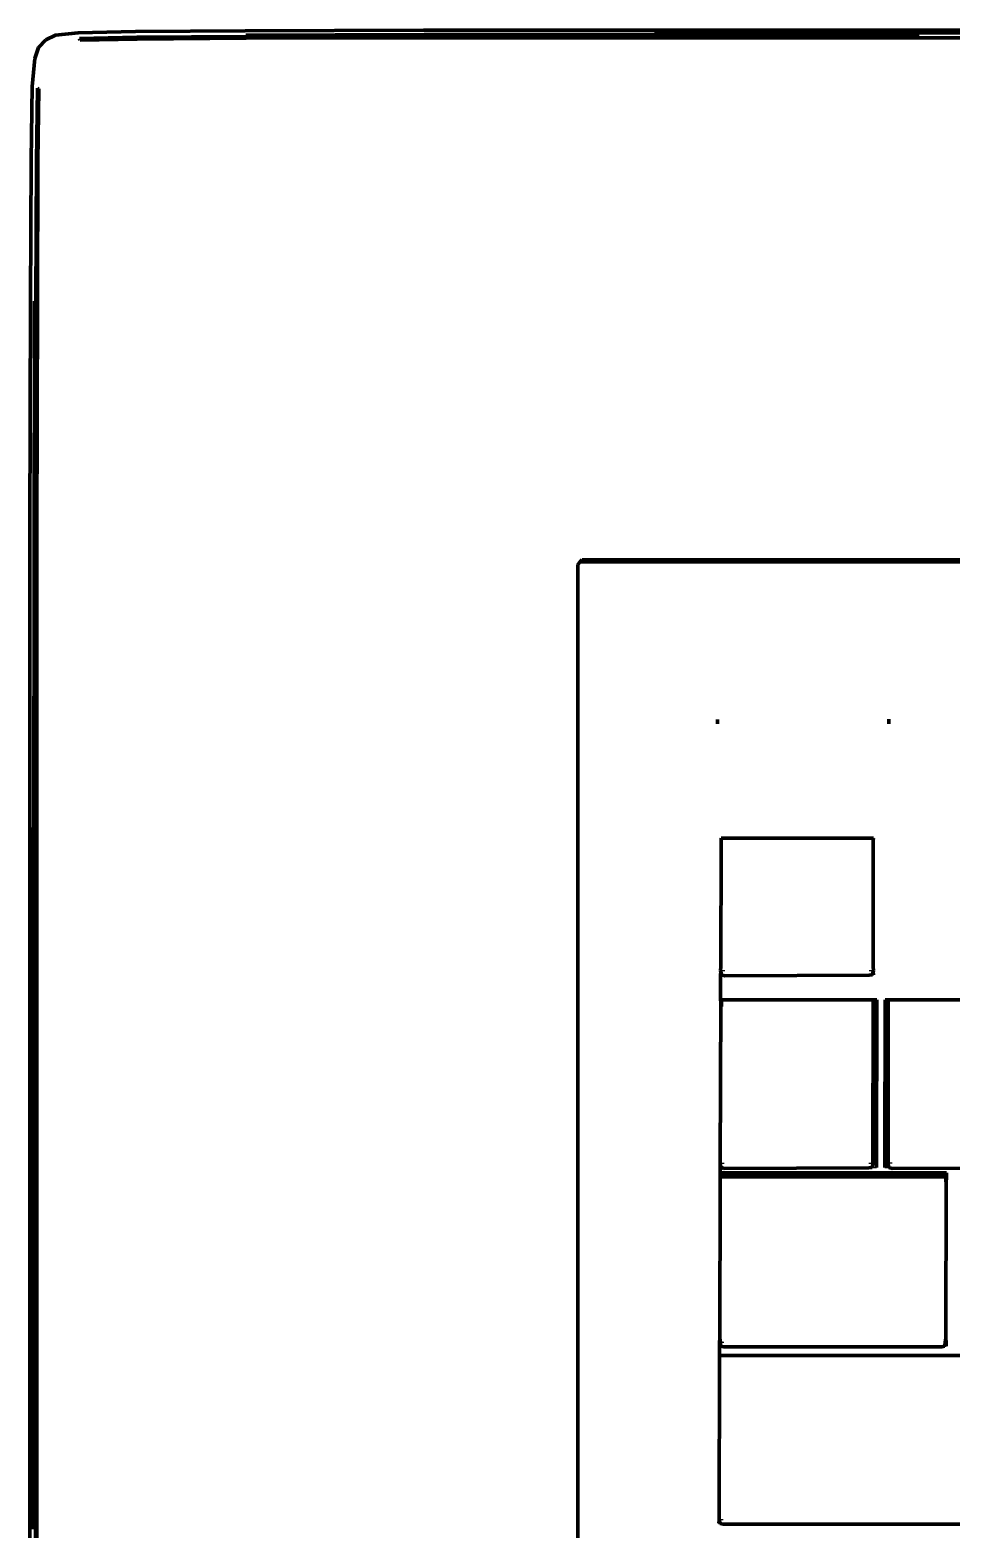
# Model space of a CAD drawing. Header units: millimetres. Extents: x 4307 to 31003, y 2809 to 20009.
# Drawn here: x 18855.2 to 18928.9, y 8724.4 to 8844.1 of the extents above; entities that cross this region are included whole.
import ezdxf

# ---------------------------------------------------------------- set-up
doc = ezdxf.new("R2010")
doc.units = ezdxf.units.MM
doc.layers.add('ProfileEdges', color=7, linetype='Continuous')

msp = doc.modelspace()

# ---------------------------------------------------------------- linework, layer by layer
for p, q in [((18910.43, 8768.98), (18910.78, 8768.98)), ((18910.43, 8768.65), (18910.52, 8768.64)), ((18910.52, 8768.64), (18922.31, 8768.61)), ((18922.31, 8768.98), (18922.65, 8768.98)), ((18922.56, 8768.64), (18922.65, 8768.65)), ((18910.39, 8753.58), (18910.73, 8753.58)), ((18910.39, 8753.25), (18910.47, 8753.25)), ((18910.47, 8753.25), (18910.73, 8753.25)), ((18922.28, 8753.58), (18922.6, 8753.58)), ((18922.28, 8753.25), (18922.54, 8753.25)), ((18922.54, 8753.25), (18922.89, 8753.25)), ((18922.6, 8753.58), (18922.89, 8753.58)), ((18923.82, 8753.58), (18923.57, 8753.58)), ((18923.57, 8753.25), (18923.88, 8753.25)), ((18924.14, 8753.58), (18923.82, 8753.58)), ((18923.88, 8753.25), (18924.14, 8753.25)), ((18910.34, 8738.96), (18910.43, 8738.96)), ((18910.35, 8739.29), (18910.42, 8739.29)), ((18910.42, 8739.29), (18910.69, 8739.29)), ((18928.34, 8738.97), (18928.47, 8738.96)), ((18928.4, 8739.29), (18928.47, 8739.29)), ((18910.3, 8724.79), (18910.39, 8724.79)), ((18910.39, 8725.12), (18910.65, 8725.12))]:
    msp.add_line(p, q)
at = {"layer": 'ProfileEdges', "lineweight": 211}
for p, q in [((18857.27, 8843.74), (18859.07, 8843.92)), ((18859.07, 8843.92), (18863.67, 8844.02)), ((18863.67, 8844.02), (18872.43, 8844.08)), ((18872.43, 8844.08), (18886.7, 8844.13)), ((19353.46, 8844.14), (18886.7, 8844.13)), ((18886.74, 8843.78), (18905.15, 8843.8)), ((18905.15, 8843.8), (18905.14, 8843.91)), ((18905.14, 8843.91), (19353.44, 8843.91)), ((18905.15, 8843.8), (18926.32, 8843.81)), ((18905.15, 8843.8), (18905.16, 8843.67)), ((18855.92, 8842.73), (18855.62, 8841.86)), ((18856.49, 8843.36), (18855.92, 8842.73)), ((18857.27, 8843.74), (18856.49, 8843.36)), ((18863.77, 8843.56), (18859.2, 8843.47)), ((18859.2, 8843.47), (18859.24, 8843.33)), ((18863.8, 8843.42), (18859.24, 8843.33)), ((18863.77, 8843.56), (18872.49, 8843.62)), ((18872.51, 8843.48), (18863.8, 8843.42)), ((18872.48, 8843.74), (18886.74, 8843.78)), ((18872.49, 8843.62), (18872.48, 8843.74)), ((18886.75, 8843.65), (18872.49, 8843.62)), ((18886.77, 8843.51), (18872.51, 8843.48)), ((18905.16, 8843.67), (18886.75, 8843.65)), ((19371.81, 8843.51), (18886.77, 8843.51)), ((18855.62, 8841.86), (18855.41, 8839.62)), ((18855.33, 8833.75), (18855.41, 8839.62)), ((18855.74, 8833.65), (18855.82, 8839.48)), ((18855.82, 8839.48), (18855.95, 8839.44)), ((18855.95, 8839.44), (18855.87, 8833.62)), ((18855.27, 8822.51), (18855.33, 8833.75)), ((18855.74, 8833.65), (18855.69, 8822.44)), ((18855.87, 8833.62), (18855.82, 8822.41)), ((18855.23, 8804.13), (18855.27, 8822.51)), ((18855.58, 8822.46), (18855.53, 8780.41)), ((18855.69, 8822.44), (18855.58, 8822.46)), ((18855.66, 8804.07), (18855.69, 8822.44)), ((18855.82, 8822.41), (18855.79, 8804.06)), ((18855.23, 8804.13), (18855.23, 8530.46)), ((18855.66, 8804.07), (18855.66, 8530.51)), ((18855.79, 8804.06), (18855.77, 8581.25)), ((18899.02, 8801.43), (18899.2, 8801.63)), ((18899.02, 8801.43), (18899.02, 8686.16)), ((18899.37, 8801.81), (18899.2, 8801.63)), ((18899.2, 8801.63), (19198.4, 8801.64)), ((19198.25, 8801.81), (18899.37, 8801.81)), ((18910.19, 8789.05), (18910.19, 8788.71)), ((18923.89, 8789.06), (18923.89, 8788.71)), ((18855.43, 8780.42), (18855.42, 8724.34)), ((18855.53, 8780.41), (18855.43, 8780.42)), ((18910.52, 8779.55), (18910.47, 8779.55)), ((18910.47, 8779.55), (18910.49, 8779.43)), ((18910.49, 8779.43), (18910.47, 8779.08)), ((18910.49, 8779.43), (18910.52, 8779.55)), ((18922.61, 8779.55), (18910.52, 8779.55)), ((18922.64, 8779.43), (18922.61, 8779.55)), ((18922.66, 8779.55), (18922.61, 8779.55)), ((18922.64, 8779.43), (18922.66, 8779.55)), ((18922.64, 8779.05), (18922.64, 8779.43)), ((18910.46, 8769.28), (18910.47, 8779.08)), ((18922.63, 8769.28), (18922.64, 8779.05)), ((18910.46, 8769.28), (18910.43, 8768.98)), ((18910.43, 8768.98), (18910.46, 8768.91)), ((18910.46, 8768.91), (18910.43, 8768.65)), ((18910.43, 8768.65), (18910.43, 8766.63)), ((18910.46, 8768.91), (18910.52, 8768.64)), ((18910.78, 8768.55), (18910.52, 8768.64)), ((18922.31, 8768.61), (18910.78, 8768.55)), ((18922.31, 8768.61), (18922.56, 8768.64)), ((18922.56, 8768.64), (18922.63, 8768.91)), ((18922.65, 8768.98), (18922.63, 8769.28)), ((18922.63, 8768.91), (18922.65, 8768.98)), ((18922.65, 8768.65), (18922.63, 8768.91)), ((18910.45, 8766.51), (18910.39, 8753.58)), ((18910.48, 8766.63), (18910.43, 8766.63)), ((18910.43, 8766.63), (18910.45, 8766.51)), ((18910.48, 8766.63), (18910.45, 8766.51)), ((18910.51, 8766.63), (18910.48, 8766.63)), ((18910.51, 8766.63), (18910.51, 8766.44)), ((18922.6, 8766.63), (18910.51, 8766.63)), ((18910.51, 8766.44), (18910.51, 8766.12)), ((18922.6, 8766.63), (18922.62, 8766.51)), ((18922.92, 8766.63), (18922.6, 8766.63)), ((18922.6, 8753.89), (18922.62, 8766.13)), ((18922.62, 8766.51), (18922.62, 8766.13)), ((18922.89, 8753.58), (18922.92, 8766.63)), ((18923.6, 8766.63), (18923.57, 8753.58)), ((18923.87, 8766.63), (18923.6, 8766.63)), ((18923.87, 8766.63), (18923.82, 8766.51)), ((18923.82, 8766.51), (18923.82, 8753.58)), ((18935.6, 8766.63), (18923.87, 8766.63)), ((18910.39, 8753.58), (18910.41, 8753.51)), ((18910.41, 8753.51), (18910.39, 8753.25)), ((18910.39, 8752.83), (18910.39, 8753.25)), ((18928.49, 8752.83), (18910.39, 8752.83)), ((18910.39, 8752.5), (18910.39, 8752.83)), ((18910.47, 8753.25), (18910.41, 8753.51)), ((18910.73, 8753.16), (18910.47, 8753.25)), ((18922.28, 8753.21), (18910.73, 8753.16)), ((18922.28, 8753.21), (18922.54, 8753.25)), ((18922.6, 8753.51), (18922.54, 8753.25)), ((18922.6, 8753.89), (18922.6, 8753.58)), ((18922.6, 8753.58), (18922.6, 8753.51)), ((18922.89, 8753.25), (18922.89, 8753.58)), ((18923.57, 8753.58), (18923.57, 8753.25)), ((18923.82, 8753.58), (18923.82, 8753.51)), ((18923.88, 8753.25), (18923.82, 8753.51)), ((18923.88, 8753.25), (18924.14, 8753.16)), ((18935.3, 8753.21), (18924.14, 8753.16)), ((18928.49, 8752.5), (18928.49, 8752.83)), ((18910.41, 8752), (18910.37, 8739.59)), ((18910.43, 8752.5), (18910.39, 8752.5)), ((18910.39, 8752.5), (18910.41, 8752.38)), ((18910.41, 8752.38), (18910.43, 8752.5)), ((18910.41, 8752.38), (18910.41, 8752)), ((18910.43, 8752.5), (18910.47, 8752.64)), ((18928.42, 8752.5), (18910.43, 8752.5)), ((18910.73, 8752.68), (18910.47, 8752.64)), ((18928.15, 8752.68), (18910.73, 8752.68)), ((18928.15, 8752.68), (18928.4, 8752.64)), ((18928.4, 8752.64), (18928.42, 8752.5)), ((18928.49, 8752.5), (18928.42, 8752.5)), ((18928.42, 8752.5), (18928.47, 8752)), ((18928.45, 8739.59), (18928.47, 8752)), ((18928.47, 8752), (18928.49, 8752.5)), ((18910.37, 8739.59), (18910.35, 8739.29)), ((18910.42, 8739.29), (18910.37, 8739.59)), ((18928.45, 8739.59), (18928.4, 8739.29)), ((18928.47, 8739.29), (18928.45, 8739.59)), ((18910.34, 8738.96), (18910.35, 8739.29)), ((18910.34, 8738.21), (18910.34, 8738.96)), ((18910.43, 8739.2), (18910.42, 8739.29)), ((18910.43, 8739.2), (18910.43, 8738.96)), ((18910.43, 8738.96), (18910.69, 8738.92)), ((18928.13, 8738.92), (18910.69, 8738.92)), ((18928.13, 8738.92), (18928.34, 8738.97)), ((18928.38, 8739.2), (18928.34, 8738.97)), ((18928.4, 8739.29), (18928.38, 8739.2)), ((18928.47, 8738.96), (18928.47, 8739.29)), ((18910.32, 8725.05), (18910.36, 8738.09)), ((18910.39, 8738.21), (18910.34, 8738.21)), ((18910.34, 8738.21), (18910.36, 8738.09)), ((18910.39, 8738.21), (18910.36, 8738.09)), ((18932.07, 8738.21), (18910.39, 8738.21)), ((18910.32, 8725.05), (18910.3, 8724.79)), ((18910.32, 8725.05), (18910.39, 8724.79)), ((18910.39, 8724.79), (18910.64, 8724.75)), ((18931.75, 8724.75), (18910.64, 8724.75))]:
    msp.add_line(p, q, dxfattribs=at)

doc.saveas('drawing.dxf')
